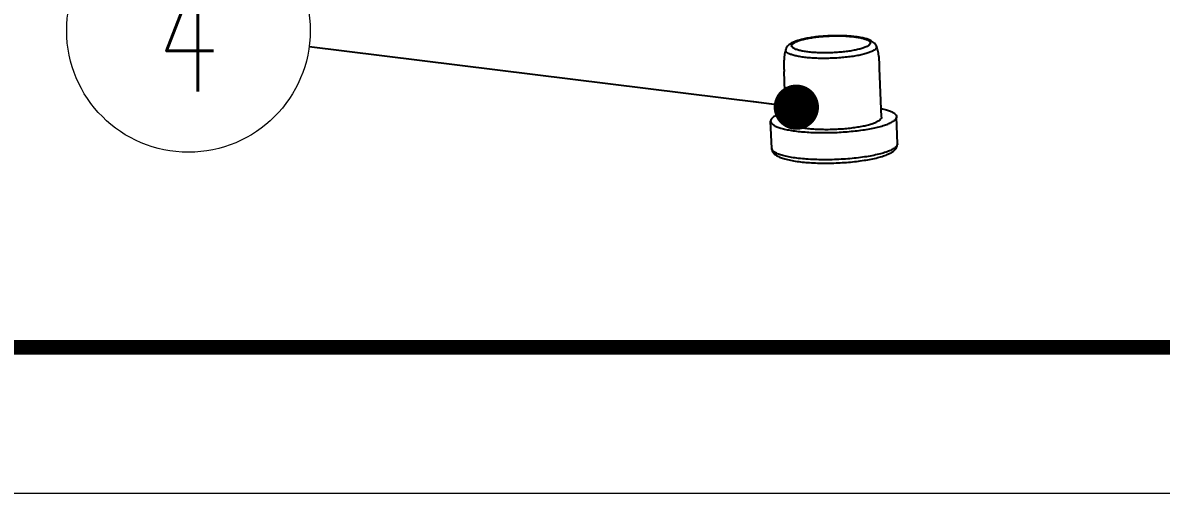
# Model space of a CAD drawing. Header units: millimetres. Extents: x 1760 to 2124, y -231 to 22.
# Drawn here: x 1820.96 to 1869.98, y -231.17 to -210.9 of the extents above; entities that cross this region are included whole.
import ezdxf
from ezdxf.enums import TextEntityAlignment as Align

# ---------------------------------------------------------------- set-up
doc = ezdxf.new("R2010")
doc.units = ezdxf.units.MM
doc.layers.add('02___PRT_ALL_AXES', color=7, linetype='Continuous')
doc.layers.add('from', color=7, linetype='Continuous', lineweight=13)
doc.styles.add('BOM', font='txt.shx', dxfattribs={"bigfont": 'gbcbig.shx'})
doc.styles.get("Standard").update_dxf_attribs({"font": 'txt', "bigfont": 'gbcbig.shx'})
doc.dimstyles.new('ISO', dxfattribs={"dimscale": 0.6, "dimtxt": 2.5, "dimasz": 2.5, "dimexe": 1.25, "dimexo": 0.625, "dimtad": 0, "dimdsep": 46, "dimtxsty": 'Standard', "dimblk": 'OPEN', "dimcen": 0, "dimclrd": 4, "dimclre": 4, "dimadec": 0, "dimazin": 0, "dimtfac": 1, "dimtofl": 0, "dimtmove": 0, "dimatfit": 3, "dimfxl": 1, "dimarcsym": 0})

# ---------------------------------------------------------------- blocks, each defined once
blk = doc.blocks.new('yx_bom3')
at = {"layer": 'from'}
blk.add_circle((0, 0), 1, dxfattribs=at)
at = {"layer": 'from', "color": 4, "style": 'BOM', "width": 0.6}
blk.add_attdef('ITEM', text='', height=1, dxfattribs=at).set_placement((0, 0), align=Align.MIDDLE)
blk = doc.blocks.new('_Open')
at = {"color": 0, "linetype": 'ByBlock', "lineweight": -2}
for p, q in [((-1, 0.167), (0, 0)), ((-1, -0.167), (0, 0)), ((0, 0), (-1, 0))]:
    blk.add_line(p, q, dxfattribs=at)

msp = doc.modelspace()

# ---------------------------------------------------------------- linework, layer by layer
at = {"color": 7, "linetype": 'Continuous'}
for p, q in [((1853.81, -212.049), (1853.81, -212.049)), ((1857.711, -211.911), (1857.711, -211.911))]:
    msp.add_line(p, q, dxfattribs=at)
for points, start_tangent, end_tangent in [([(1854.138, -211.737), (1854.019, -211.801), (1853.926, -211.872), (1853.855, -211.956), (1853.81, -212.049)], (-0.909485, -0.415737), (-0.308721, -0.951153)), ([(1857.265, -211.942), (1857.127, -211.995), (1856.955, -212.044), (1856.754, -212.088), (1856.528, -212.126), (1856.283, -212.156), (1856.025, -212.178), (1855.761, -212.192), (1855.496, -212.196), (1855.237, -212.192), (1854.992, -212.179), (1854.765, -212.157), (1854.563, -212.127), (1854.39, -212.09), (1854.25, -212.046), (1854.148, -211.998), (1854.085, -211.944), (1854.063, -211.889), (1854.083, -211.831), (1854.144, -211.774), (1854.245, -211.718)], (-0.909485, -0.415737), (0.909485, 0.415737)), ([(1854.237, -211.696), (1854.138, -211.737)], (-0.937179, -0.34885), (-0.909485, -0.415737)), ([(1857.711, -211.911), (1857.663, -211.825), (1857.593, -211.751), (1857.506, -211.689), (1857.398, -211.636), (1857.262, -211.589), (1857.084, -211.545), (1856.864, -211.508), (1856.625, -211.481), (1856.37, -211.465), (1856.104, -211.457), (1855.831, -211.459), (1855.556, -211.471), (1855.286, -211.491), (1855.025, -211.52), (1854.778, -211.558), (1854.547, -211.605), (1854.335, -211.663), (1854.237, -211.696)], (-0.375546, 0.926804), (-0.937179, -0.34885)), ([(1854.245, -211.718), (1854.383, -211.665), (1854.555, -211.616), (1854.756, -211.572), (1854.982, -211.534), (1855.227, -211.504), (1855.485, -211.482), (1855.75, -211.468), (1856.014, -211.464), (1856.273, -211.468), (1856.518, -211.481), (1856.745, -211.503), (1856.948, -211.533), (1857.121, -211.57), (1857.26, -211.614), (1857.363, -211.663), (1857.425, -211.716), (1857.447, -211.771), (1857.427, -211.829), (1857.366, -211.886), (1857.265, -211.942)], (0.909485, 0.415737), (-0.909485, -0.415737)), ([(1857.508, -212.142), (1857.357, -212.201), (1857.17, -212.255), (1856.952, -212.304), (1856.707, -212.347), (1856.441, -212.382), (1856.16, -212.409), (1855.87, -212.427), (1855.578, -212.435), (1855.29, -212.435), (1855.012, -212.424), (1854.751, -212.405), (1854.513, -212.377), (1854.302, -212.341), (1854.124, -212.297), (1853.983, -212.247), (1853.881, -212.192), (1853.822, -212.133), (1853.806, -212.071), (1853.81, -212.049)], (-0.909485, -0.415737), (0.313536, 0.949576)), ([(1857.71, -211.911), (1857.718, -211.954), (1857.69, -212.017), (1857.62, -212.08), (1857.508, -212.142)], (0.363091, -0.931754), (-0.909485, -0.415737)), ([(1858.235, -216.553), (1858.378, -216.477), (1858.483, -216.398), (1858.557, -216.313), (1858.602, -216.219), (1858.615, -216.122)], (0.909485, 0.415737), (-0.027705, 0.999616)), ([(1858.614, -216.123), (1858.613, -216.149), (1858.57, -216.232), (1858.473, -216.315), (1858.324, -216.397)], (0.044445, -0.999012), (-0.909485, -0.415737)), ([(1858.324, -216.397), (1858.126, -216.474), (1857.883, -216.546), (1857.599, -216.612), (1857.282, -216.67), (1856.936, -216.718), (1856.57, -216.756), (1856.19, -216.783), (1855.804, -216.799), (1855.421, -216.803), (1855.047, -216.795), (1854.692, -216.775), (1854.361, -216.744), (1854.061, -216.702), (1853.8, -216.651), (1853.581, -216.59), (1853.409, -216.522), (1853.289, -216.448), (1853.222, -216.369), (1853.208, -216.315)], (-0.909485, -0.415737), (-0.058489, 0.998288)), ([(1853.208, -216.315), (1853.23, -216.417), (1853.287, -216.512), (1853.376, -216.594), (1853.498, -216.666), (1853.665, -216.734), (1853.889, -216.798), (1854.149, -216.85), (1854.438, -216.891), (1854.753, -216.921), (1855.087, -216.94), (1855.437, -216.948), (1855.794, -216.945), (1856.155, -216.931), (1856.51, -216.907), (1856.855, -216.872), (1857.184, -216.827), (1857.49, -216.773), (1857.769, -216.71), (1858.018, -216.637), (1858.235, -216.553)], (0.043417, -0.999057), (0.909485, 0.415737))]:
    msp.add_spline(points, degree=3, dxfattribs=dict(at, start_tangent=start_tangent, end_tangent=end_tangent))
at = {"layer": '02___PRT_ALL_AXES', "color": 7, "linetype": 'Continuous'}
for p, q in [((1853.812, -215.12), (1853.736, -213)), ((1857.927, -214.973), (1857.852, -212.853)), ((1853.208, -216.315), (1853.157, -215.144)), ((1858.615, -216.122), (1858.582, -214.951))]:
    msp.add_line(p, q, dxfattribs=at)
for points, start_tangent, end_tangent in [([(1853.81, -212.049), (1853.761, -212.25), (1853.734, -212.488), (1853.729, -212.744), (1853.736, -213)], (-0.308664, -0.951171), (0.03551, -0.999369)), ([(1857.852, -212.853), (1857.84, -212.585), (1857.816, -212.325), (1857.771, -212.094), (1857.711, -211.911)], (-0.035617, 0.999366), (-0.375484, 0.926829)), ([(1857.914, -214.596), (1857.927, -214.599), (1858.14, -214.652), (1858.314, -214.712), (1858.447, -214.778), (1858.535, -214.849), (1858.578, -214.922), (1858.582, -214.951)], (0.978384, -0.206797), (0.018554, -0.999828)), ([(1853.449, -214.867), (1853.31, -214.942), (1853.214, -215.018), (1853.165, -215.095), (1853.157, -215.144)], (-0.909485, -0.415737), (0.032736, -0.999464)), ([(1853.157, -215.144), (1853.161, -215.171), (1853.204, -215.245), (1853.292, -215.315), (1853.425, -215.381), (1853.599, -215.441), (1853.812, -215.495), (1854.061, -215.541), (1854.34, -215.578), (1854.646, -215.606), (1854.972, -215.625), (1855.314, -215.633), (1855.665, -215.632), (1856.02, -215.621), (1856.373, -215.6), (1856.716, -215.569), (1857.045, -215.53), (1857.354, -215.482), (1857.638, -215.427), (1857.891, -215.365), (1858.11, -215.298), (1858.291, -215.226)], (0.032736, -0.999464), (0.909485, 0.415737)), ([(1853.449, -214.867), (1853.629, -214.796), (1853.798, -214.742)], (0.909485, 0.415737), (0.961243, 0.275704)), ([(1853.812, -215.12), (1853.823, -215.162), (1853.874, -215.222), (1853.965, -215.278), (1854.096, -215.33), (1854.262, -215.376), (1854.461, -215.415), (1854.689, -215.447), (1854.941, -215.471), (1855.212, -215.486), (1855.496, -215.492), (1855.788, -215.489), (1856.082, -215.477), (1856.371, -215.457), (1856.65, -215.428), (1856.913, -215.391), (1857.155, -215.347), (1857.37, -215.297), (1857.555, -215.242), (1857.706, -215.183)], (0.051335, -0.998682), (0.909485, 0.415737)), ([(1857.927, -214.973), (1857.926, -214.994), (1857.893, -215.058), (1857.82, -215.121), (1857.706, -215.183)], (0.051335, -0.998682), (-0.909485, -0.415737)), ([(1858.582, -214.951), (1858.575, -214.998), (1858.525, -215.075), (1858.43, -215.152), (1858.291, -215.226)], (0.018554, -0.999828), (-0.909485, -0.415737))]:
    msp.add_spline(points, degree=3, dxfattribs=dict(at, start_tangent=start_tangent, end_tangent=end_tangent))
at = {"layer": 'from'}
msp.add_lwpolyline([(1759.757, -231.17), (2124.245, -231.17), (2124.245, 22.117), (1759.757, 22.117)], close=True, dxfattribs=at)
at = {"layer": 'from', "const_width": 0.628}
msp.add_lwpolyline([(1766.039, -224.888), (1766.039, 15.835), (2117.964, 15.835), (2117.964, -224.888), (1766.039, -224.888)], dxfattribs=at)

# ---------------------------------------------------------------- block references
at = {"layer": 'from', "xscale": 5.24160000000056, "yscale": 5.24160000000056, "zscale": 5.2416}
msp.add_blockref('yx_bom3', (1828.091, -211.239), dxfattribs=at).add_auto_attribs({'ITEM': '4'})

# ---------------------------------------------------------------- leaders
at = {"layer": 'from'}
msp.add_leader([(1854.264, -214.537), (1833.286, -211.937)], dimstyle='ISO', override={"dimscale": 1, "dimasz": 1.95, "dimexo": 0.125, "dimadec": 2, "dimazin": 2, "dimldrblk": 'Dot'}, dxfattribs=at)

doc.saveas('drawing.dxf')
